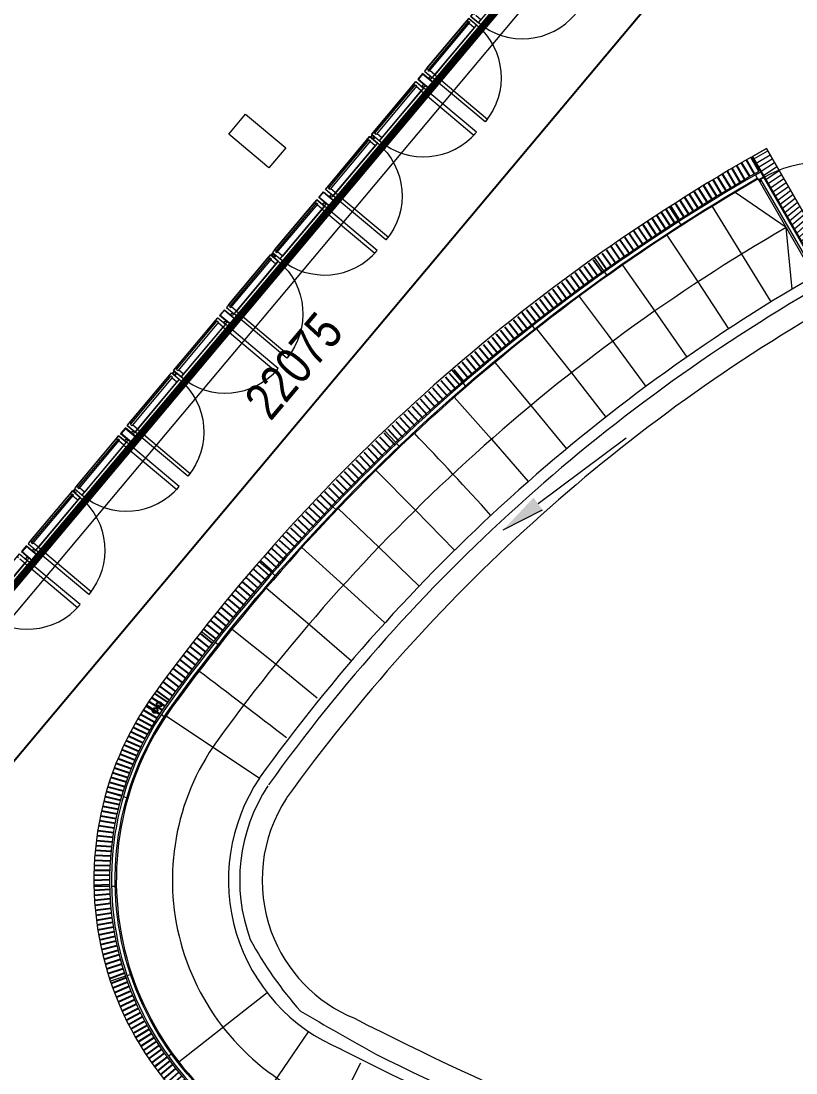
# Model space of a CAD drawing. Header units: millimetres. Extents: x 834140250 to 834644390, y 817877047 to 817987022.
# Drawn here: x 834378900 to 834389266, y 817889363 to 817903431 of the extents above; entities that cross this region are included whole.
import ezdxf

# ---------------------------------------------------------------- set-up
doc = ezdxf.new("R2010")
doc.units = ezdxf.units.MM
doc.header["$LTSCALE"] = 1000
doc.header["$MEASUREMENT"] = 0
doc.layers.get('Defpoints').update_dxf_attribs({"color": 150})
for name, color, linetype in [('3B52X-MAGP-P-L001_XB$0$VPA060_Hatch_Drainage', 8, 'Continuous'), ('3B52X-MAGP-P-L001_XB$0$VPA520_Drainage bldg', 8, 'Continuous'), ('MGD031_1', 7, 'Continuous'), ('VPA040_Text', 3, 'Continuous')]:
    doc.layers.add(name, color=color, linetype=linetype)
doc.layers.add('3B52X-MAGP-P-ST01$0$VPA280_Structure', color=2, linetype='Continuous', lineweight=5)
doc.layers.add('VPAX', color=7, linetype='Continuous', lineweight=13)
doc.styles.add('1_2.5mm', font='arial.ttf', dxfattribs={"width": 0.8, "height": 0.0025})
doc.styles.add('Style-Arial', font='arial.ttf', dxfattribs={"width": 0.8})
doc.dimstyles.get("Standard").update_dxf_attribs({"dimtxt": 0.18, "dimasz": 0.18, "dimexe": 0.18, "dimexo": 0.06249999999999999, "dimgap": 0.09, "dimtad": 0, "dimtih": 1, "dimtoh": 1, "dimdec": 4, "dimzin": 1, "dimdsep": 46, "dimtxsty": '1_2.5mm', "dimcen": 0, "dimadec": 0, "dimazin": 0, "dimtfac": 1, "dimtdec": 4, "dimtofl": 0, "dimtmove": 0, "dimatfit": 3, "dimfxl": 0, "dimtolj": 1, "dimtzin": 1, "dimarcsym": 0})

# ---------------------------------------------------------------- blocks, each defined once
blk = doc.blocks.new('_ArchTick')
at = {"color": 0, "linetype": 'ByBlock', "const_width": 0.15}
blk.add_lwpolyline([(-0.5, -0.5), (0.5, 0.5)], dxfattribs=at)
blk = doc.blocks.new('*D45')
at = {"layer": 'Defpoints', "color": 0}
for p in [(834389904.8741274, 817907057.9567685), (834390049.0090702, 817906937.013191), (834375715.3374664, 817890147.5258512)]:
    blk.add_point(p, dxfattribs=at)
at = {"layer": 'MGD031_1', "color": 0, "lineweight": -2}
for p, q in [((834375859.472576, 817890026.5821337), (834390049.0090702, 817906937.013191)), ((834390114.6172736, 817906881.9613717), (834390258.7522162, 817906761.017794)), ((834375925.0806125, 817889971.5304543), (834376069.2157221, 817889850.5867367))]:
    blk.add_line(p, q, dxfattribs=at)
at = {"layer": 'MGD031_1', "color": 0, "lineweight": -2, "xscale": 547.6004642393601, "yscale": 547.6004642393601, "zscale": 547.6004642393601}
for p, rotation in [((834390049.0090702, 817906937.013191), 49.99999993868348), ((834375859.472576, 817890026.5821337), 229.9999999386835)]:
    blk.add_blockref('_ArchTick', p, dxfattribs=dict(at, rotation=rotation))
at = {"layer": 'MGD031_1', "color": 0, "insert": (834382548.9368771, 817898821.8880547), "char_height": 500, "attachment_point": 5, "rotation": 49.999999938683494, "style": 'Style-Arial'}
blk.add_mtext('22075', dxfattribs=at)
blk = doc.blocks.new('*U153')
at = {"layer": '3B52X-MAGP-P-L001_XB$0$VPA520_Drainage bldg'}
blk.add_line((20.29518175125122, 105.6185036897659), (-20.29518222808838, -105.6185039281845), dxfattribs=at)
blk = doc.blocks.new('*U154')
at = {"layer": '3B52X-MAGP-P-L001_XB$0$VPA060_Hatch_Drainage', "color": 0, "linetype": 'ByBlock', "lineweight": -2}
for p, rotation in [((834251057.1370635, 817912720.1621286), 94.79999999999902), ((834251063.48685, 817912786.7521464), 95.999999999999), ((834251040.2613963, 817912587.4539894), 92.39999999999904), ((834251049.3941134, 817912653.719695), 93.59999999999899), ((834251017.8432918, 817912455.5689374), 89.99999999999908), ((834251029.7429178, 817912521.3940783), 91.19999999999904), ((834250989.922079, 817912324.7383438), 87.5999999999991), ((834251004.5677378, 817912390.0074401), 88.79999999999909), ((834250937.8317018, 817912130.9710357), 83.99999999999918), ((834250956.5467412, 817912195.1917299), 85.19999999999911), ((834250973.9127394, 817912259.7902776), 86.3999999999991), ((834250896.3879235, 817912003.7757072), 81.5999999999992), ((834250917.7758301, 817912067.1563644), 82.79999999999916), ((834250849.6541108, 817911878.427436), 79.1999999999992), ((834250873.6773632, 817911940.8568649), 80.39999999999917), ((834250769.8164266, 817911694.348319), 75.59999999999931), ((834250797.7122508, 817911755.1461254), 76.79999999999926), ((834250824.3287039, 817911816.5148038), 77.99999999999919), ((834250710.2361645, 817911574.5717324), 73.1999999999993), ((834250740.6534672, 817911634.1480528), 74.39999999999932), ((834250611.5943323, 817911399.8463306), 69.59999999999933), ((834250645.6924416, 817911457.3951726), 70.79999999999936), ((834250678.5778605, 817911515.64549), 71.99999999999935), ((834250539.8203945, 817911286.9537259), 67.19999999999935), ((834250576.2984893, 817911343.0242071), 68.3999999999993), ((834250423.4551549, 817911123.4963673), 63.59999999999938), ((834250463.3819631, 817911177.1657276), 64.79999999999936), ((834250502.1760485, 817911231.6594814), 65.99999999999937), ((834250297.055963, 817910967.6681883), 59.9999999999994), ((834250340.2739118, 817911018.7246194), 61.19999999999942), ((834250382.413137, 817911070.6749414), 62.39999999999937), ((834250161.1216587, 817910820.0841715), 56.39999999999944), ((834250207.4601866, 817910868.326177), 57.59999999999942), ((834250252.7782474, 817910917.5280432), 58.79999999999944), ((834250016.1887127, 817910681.3267637), 52.79999999999946), ((834250065.4649427, 817910726.5639544), 53.99999999999945), ((834250113.7829893, 817910772.8231872), 55.19999999999943), ((834249862.829109, 817910551.9435769), 49.19999999999945), ((834249914.8485702, 817910593.9974222), 50.39999999999942), ((834249965.9759135, 817910637.1314578), 51.59999999999943), ((834249646.292091, 817910394.8917474), 44.39999999999947), ((834249701.6480879, 817910432.4452275), 45.59999999999949), ((834249756.2054834, 817910471.1497601), 46.79999999999942), ((834249809.9403471, 817910510.9883682), 47.99999999999946), ((834249358.394582, 817910224.9485902), 38.39999999999958), ((834249417.3727405, 817910256.5100712), 39.59999999999954), ((834249475.6769903, 817910289.2997756), 40.79999999999955), ((834249533.2817572, 817910323.3033209), 41.9999999999995), ((834249590.1617739, 817910358.5057917), 43.19999999999951), ((834249054.3103087, 817910086.0298836), 32.39999999999958), ((834249116.2644517, 817910111.2535713), 33.59999999999955), ((834249177.6767621, 817910137.7691966), 34.79999999999959), ((834249238.5203024, 817910165.5651292), 35.99999999999957), ((834249298.7683847, 817910194.6291764), 37.19999999999955), ((834248607.7696271, 817909946.4951242), 23.99999999999965), ((834248672.7438995, 817909962.3977717), 25.19999999999968), ((834248737.3708819, 817909979.65765), 26.39999999999965), ((834248801.622227, 817909998.2671883), 27.59999999999967), ((834248865.4697518, 817910018.2182239), 28.79999999999961), ((834248928.8854511, 817910039.5020056), 29.99999999999961), ((834248991.8415082, 817910062.1091976), 31.19999999999959), ((834247345.7570804, 817909907.8721424), 1.199999999999959), ((834247411.8169916, 817909897.3536639), 2.399999999999955), ((834247478.0826972, 817909888.2209468), 3.599999999999902), ((834247544.5251307, 817909880.4779967), 4.799999999999903), ((834247611.1151485, 817909874.1282102), 5.999999999999843), ((834247677.823542, 817909869.1743724), 7.199999999999878), ((834247744.6210505, 817909865.6186563), 8.399999999999865), ((834247811.4783745, 817909863.4626213), 9.599999999999905), ((834247878.3661882, 817909862.7072135), 10.79999999999985), ((834247945.2551523, 817909863.352764), 11.99999999999986), ((834248012.1159272, 817909865.3989897), 13.19999999999983), ((834248078.9191855, 817909868.844993), 14.39999999999988), ((834248145.6356251, 817909873.6892625), 15.59999999999985), ((834248212.235982, 817909879.9296732), 16.79999999999985), ((834248278.691043, 817909887.5634879), 17.99999999999982), ((834248344.9716587, 817909896.5873582), 19.19999999999978), ((834248411.0487564, 817909906.9973259), 20.39999999999977), ((834248476.8933523, 817909918.7888249), 21.59999999999973), ((834248542.4765649, 817909931.9566829), 22.79999999999972)]:
    blk.add_blockref('*U153', p, dxfattribs=dict(at, rotation=rotation))
blk.add_blockref('*U153', (834247279.9319396, 817909919.7717685), dxfattribs=at)
blk = doc.blocks.new('*U157')
at = {"layer": '3B52X-MAGP-P-L001_XB$0$VPA520_Drainage bldg'}
blk.add_line((-89.34540474414825, 59.91562592983246), (89.34540402889252, -59.91562628746033), dxfattribs=at)
blk = doc.blocks.new('*U158')
at = {"layer": '3B52X-MAGP-P-L001_XB$0$VPA060_Hatch_Drainage', "color": 0, "linetype": 'ByBlock', "lineweight": -2}
for p, rotation in [((834241351.4293351, 817917450.5733842), 1.799999999998909), ((834241388.4618287, 817917504.077084), 0.8999999999996349), ((834241245.4371675, 817917286.6653131), 4.49999999999863), ((834241279.9081811, 817917341.8540864), 3.599999999998584), ((834241315.2418096, 817917396.494604), 2.699999999998734), ((834241179.1167912, 817917174.6975995), 6.299999999998831), ((834241211.8372742, 817917230.9419012), 5.399999999998726), ((834241086.3114412, 817917002.9787527), 8.999999999998357), ((834241116.346131, 817917060.701962), 8.09999999999884), ((834241147.283792, 817917117.9462856), 7.199999999998813), ((834241028.9803941, 817916886.1527616), 10.79999999999734), ((834241057.1871337, 817916944.7909002), 9.899999999997872), ((834240975.3472294, 817916767.5836052), 12.59999999999611), ((834241001.6981822, 817916827.0788046), 11.69999999999684), ((834240901.9457843, 817916586.717845), 15.29999999999482), ((834240925.4648767, 817916647.3882972), 14.39999999999533), ((834240949.9340374, 817916707.6818428), 13.4999999999956), ((834240857.7807816, 817916464.3061882), 17.09999999999487), ((834240879.3825637, 817916525.6854558), 16.19999999999487), ((834240817.4826148, 817916340.567678), 18.89999999999415), ((834240837.1457682, 817916402.5951868), 17.99999999999466), ((834240764.3716239, 817916152.7395171), 21.59999999999291), ((834240781.091053, 817916215.6244291), 20.69999999999342), ((834240798.7961727, 817916278.2389657), 19.79999999999392), ((834240733.9060944, 817916026.2206936), 23.39999999999215), ((834240748.6420107, 817916089.5997456), 22.49999999999265), ((834240707.4296501, 817915898.8073541), 25.19999999999091), ((834240720.1675109, 817915962.6179987), 24.29999999999167), ((834240684.9684199, 817915770.6252402), 26.9999999999891), ((834240695.6956546, 817915834.804504), 26.09999999998986), ((834240658.8525019, 817915577.1875134), 29.69999999998866), ((834240666.5445707, 817915641.8008521), 28.79999999998862), ((834240675.2505927, 817915706.2853979), 27.89999999998885), ((834240646.517565, 817915447.6382543), 31.49999999998765), ((834240652.1762842, 817915512.461324), 30.59999999998815), ((834240638.2579552, 817915317.7654703), 33.29999999998662), ((834240641.8777404, 817915382.7342983), 32.39999999998714), ((834240634.0818238, 817915187.69733), 35.09999999998588), ((834240635.6591026, 817915252.7478001), 34.1999999999864), ((834240633.526508, 817915122.6301101), 35.99999999998511), ((834240633.9932921, 817915057.5621951), 36.89999999998436), ((834240635.482061, 817914992.5096391), 37.79999999998387), ((834240637.9924474, 817914927.4884931), 38.69999999998309), ((834240641.523832, 817914862.5148), 39.59999999998233), ((834240646.0753431, 817914797.6045911), 40.49999999998182), ((834240651.6458582, 817914732.7738822), 41.39999999998103), ((834240658.2340024, 817914668.038669), 42.29999999998054), ((834240665.8381504, 817914603.4149241), 43.19999999998004), ((834240674.456426, 817914538.9185925), 44.09999999997954), ((834240684.0867027, 817914474.5655875), 44.99999999997929), ((834240694.7266045, 817914410.3717875), 45.89999999997879), ((834240706.373506, 817914346.3530313), 46.7999999999783), ((834240719.0245336, 817914282.5251144), 47.69999999997779), ((834240732.6765658, 817914218.9037856), 48.59999999997755), ((834240747.3262341, 817914155.5047423), 49.49999999997705), ((834240762.9699241, 817914092.3436275), 50.39999999997682), ((834240779.6037759, 817914029.436025), 51.29999999997631), ((834240797.2236851, 817913966.7974565), 52.19999999997579), ((834240815.8253046, 817913904.443377), 53.0999999999753), ((834240835.4040446, 817913842.3891716), 53.99999999997531), ((834240855.9550742, 817913780.6501511), 54.89999999997534), ((834240877.473323, 817913719.2415488), 55.7999999999751), ((834240899.9534814, 817913658.1785163), 56.69999999997513), ((834240923.390003, 817913597.4761199), 57.59999999997462), ((834240947.7771051, 817913537.149337), 58.49999999997439), ((834240973.1087705, 817913477.2130526), 59.39999999997443), ((834240999.378749, 817913417.6820549), 60.29999999997445), ((834241026.5805589, 817913358.5710322), 61.19999999997447), ((834241054.7074887, 817913299.8945693), 62.09999999997424), ((834241083.7525983, 817913241.6671438), 62.99999999997373), ((834241113.7087213, 817913183.9031224), 63.89999999997323), ((834241144.5684665, 817913126.6167576), 64.79999999997271), ((834241176.3242197, 817913069.822184), 65.69999999997222), ((834241208.9681457, 817913013.5334145), 66.5999999999717), ((834241242.4921901, 817912957.7643378), 67.49999999997148), ((834241276.8880813, 817912902.528714), 68.39999999997123), ((834241312.1473325, 817912847.8401716), 69.29999999997098), ((834241348.2612443, 817912793.7122042), 70.19999999997103), ((834241385.2209059, 817912740.1581672), 71.09999999997106), ((834241423.0171982, 817912687.1912742), 71.99999999997081), ((834241461.6407954, 817912634.8245939), 72.89999999997032), ((834241501.0821677, 817912583.071047), 73.79999999996981), ((834241541.3315837, 817912531.943403), 74.69999999996932), ((834241582.3791124, 817912481.4542768), 75.5999999999688), ((834241624.2146258, 817912431.616126), 76.4999999999683), ((834241666.8278017, 817912382.4412471), 77.39999999996832), ((834241710.2081261, 817912333.9417735), 78.29999999996835), ((834241754.3448952, 817912286.1296718), 79.19999999996838), ((834241799.2272192, 817912239.0167388), 80.0999999999684), ((834241844.844024, 817912192.6145988), 80.99999999996817), ((834241891.1840543, 817912146.934701), 81.89999999996766), ((834241938.2358763, 817912101.988316), 82.79999999996768), ((834241985.9878808, 817912057.7865341), 83.69999999996772), ((834242034.4282857, 817912014.340261), 84.59999999996721), ((834242083.545139, 817911971.6602167), 85.4999999999667), ((834242133.3263218, 817911929.7569315), 86.3999999999662), ((834242183.7595516, 817911888.6407448), 87.29999999996623), ((834242234.8323845, 817911848.3218013), 88.19999999996598), ((834242286.532219, 817911808.8100489), 89.09999999996602), ((834242338.8462992, 817911770.1152368), 89.99999999996604), ((834242391.7617171, 817911732.2469121), 90.89999999996553), ((834242445.2654169, 817911695.2144185), 91.79999999996502), ((834242499.344197, 817911659.026893), 92.69999999996479), ((834242553.9847146, 817911623.6932645), 93.59999999996481), ((834242609.1734879, 817911589.2222509), 94.49999999996484), ((834242664.8968998, 817911555.6223576), 95.39999999996486), ((834242721.1412015, 817911522.9018747), 96.29999999996461), ((834242777.8925154, 817911491.0688754), 97.1999999999644), ((834242835.136839, 817911460.1312144), 98.0999999999639), ((834242892.8600483, 817911430.0965246), 98.9999999999634), ((834242951.0479008, 817911400.9722171), 99.89999999996289), ((834243009.6860394, 817911372.7654775), 100.7999999999621), ((834243068.7599964, 817911345.4832656), 101.6999999999616)]:
    blk.add_blockref('*U157', p, dxfattribs=dict(at, rotation=rotation))
blk.add_blockref('*U157', (834241426.3301533, 817917556.9925019), dxfattribs=at)
blk = doc.blocks.new('*U159')
at = {"layer": '3B52X-MAGP-P-L001_XB$0$VPA520_Drainage bldg'}
blk.add_line((53.53853273391724, -93.2195018529892), (-53.53853332996368, 93.21950149536133), dxfattribs=at)
blk = doc.blocks.new('*U160')
at = {"layer": '3B52X-MAGP-P-L001_XB$0$VPA060_Hatch_Drainage', "color": 0, "linetype": 'ByBlock', "lineweight": -2}
for p, rotation in [((834249180.6750816, 817924582.9600924), 0.4799999999964213), ((834249244.215693, 817924620.6797655), 0.3199999999972718), ((834249307.8613896, 817924658.2218528), 0.1599999999971458), ((834248990.6887105, 817924468.7385073), 0.9599999999963682), ((834249053.9110961, 817924506.9891671), 0.799999999996699), ((834249117.2400512, 817924545.0631278), 0.639999999996696), ((834248738.874709, 817924313.9748634), 1.599999999995253), ((834248801.6658955, 817924352.929323), 1.439999999995542), ((834248864.5656184, 817924391.708285), 1.279999999995954), ((834248927.5733871, 817924430.3114467), 1.119999999995625), ((834248488.8051076, 817924156.4081434), 2.239999999995435), ((834248551.1572604, 817924196.0615426), 2.079999999995731), ((834248613.6199031, 817924235.5406673), 1.91999999999585), ((834248676.1925486, 817924274.8452097), 1.759999999995686), ((834248302.4164467, 817924036.4053982), 2.719999999994973), ((834248364.4342158, 817924076.57976), 2.559999999995043), ((834248426.5639309, 817924116.5807791), 2.39999999999555), ((834248055.4744899, 817923873.9808103), 3.359999999995041), ((834248117.0396475, 817923914.8453965), 3.199999999995189), ((834248178.7186801, 817923955.5379012), 3.039999999995478), ((834248240.5111072, 817923996.0580071), 2.879999999995097), ((834247871.4670653, 817923750.3577564), 3.839999999991787), ((834247932.6877201, 817923791.7366695), 3.679999999993095), ((834247994.0236877, 817923832.9444613), 3.519999999994476), ((834247688.501748, 817923625.1975217), 4.319999999991976), ((834247749.3736032, 817923667.0878577), 4.159999999992085), ((834247810.3622009, 817923708.8080444), 3.999999999991652), ((834247446.1912308, 817923455.9412365), 4.959999999990179), ((834247506.5913787, 817923498.5088903), 4.799999999990324), ((834247567.1101624, 817923540.9077092), 4.639999999990514), ((834247627.7471098, 817923583.1373628), 4.479999999990712), ((834247265.7073061, 817923327.2285925), 5.439999999988603), ((834247325.7487248, 817923370.3007537), 5.279999999989253), ((834247385.9101894, 817923413.2050799), 5.119999999990057), ((834247086.3080031, 817923197.0084643), 5.919999999984685), ((834247145.9864784, 817923240.58211), 5.759999999987124), ((834247205.7864016, 817923283.9889323), 5.59999999998846), ((834246908.0059122, 817923065.2899914), 6.399999999981914), ((834246967.317256, 817923109.3620633), 6.239999999983298), ((834247026.7514408, 817923153.2683351), 6.079999999983369), ((834246671.9981833, 817922887.3505951), 7.039999999979012), ((834246730.8135474, 817922932.082418), 6.879999999979159), ((834246789.7535968, 817922976.6498231), 6.719999999979266), ((834246848.8178719, 817923021.0524629), 6.559999999980636), ((834246496.3047847, 817922752.1721153), 7.519999999979167), ((834246554.7433447, 817922797.3950931), 7.359999999978137), ((834246613.3079631, 817922842.4547036), 7.199999999978308), ((834246321.7500067, 817922615.5265108), 7.999999999976944), ((834246379.8076613, 817922661.2374697), 7.839999999977685), ((834246437.9927386, 817922706.7861229), 7.679999999978407), ((834246148.3461002, 817922477.4233719), 8.479999999974796), ((834246206.0187749, 817922523.6191036), 8.319999999976089), ((834246263.8202273, 817922569.653603), 8.159999999976867), ((834245976.1052356, 817922337.872391), 8.959999999973785), ((834246033.3888824, 817922384.5496534), 8.799999999975107), ((834246090.8026532, 817922431.066768), 8.639999999974659), ((834245805.039501, 817922196.8833624), 9.439999999973951), ((834245861.9300996, 817922244.0388796), 9.279999999974043), ((834245918.9521594, 817922291.0353446), 9.119999999973652), ((834245635.1609024, 817922054.4661812), 9.919999999974618), ((834245691.6544602, 817922102.0966436), 9.759999999974228), ((834245748.2808069, 817922149.5691607), 9.599999999973814), ((834245466.4813627, 817921910.6308427), 10.39999999997423), ((834245522.5739146, 817921958.7329074), 10.23999999997436), ((834245578.8005741, 817922006.6781449), 10.07999999997454), ((834245299.0127202, 817921765.3874416), 10.87999999997031), ((834245354.7003295, 817921813.9577328), 10.7199999999722), ((834245410.5233555, 817921862.3723257), 10.55999999997412), ((834245132.7667285, 817921618.746172), 11.35999999996755), ((834245188.0454869, 817921667.7812806), 11.19999999996769), ((834245243.4609616, 817921716.6618309), 11.03999999996897), ((834245022.6210833, 817921520.21381), 11.67999999996725), ((834245077.6251173, 817921569.5568871), 11.51999999996742), ((834244967.7550553, 817921470.7173252), 11.83999999996707)]:
    blk.add_blockref('*U159', p, dxfattribs=dict(at, rotation=rotation))
blk.add_blockref('*U159', (834249371.6116753, 817924695.5860617), dxfattribs=at)
for p, xscale, yscale, zscale, rotation in [((834244858.4387285, 817921371.2656777), 0.9999999999989571, 0.9999999999989571, 0.9999999999989571, 12.15999999996509), ((834244913.0274615, 817921421.0678186), 0.9999999999989964, 0.9999999999989964, 0.9999999999989964, 11.99999999996639), ((834244695.5099454, 817921220.9473375), 0.9999999999989441, 0.9999999999989441, 0.9999999999989441, 12.63999999996464), ((834244749.6795462, 817921271.205047), 0.9999999999989484, 0.9999999999989484, 0.9999999999989484, 12.47999999996481), ((834244803.9892818, 817921321.3112906), 0.999999999998953, 0.999999999998953, 0.999999999998953, 12.3199999999649), ((834244533.846169, 817921069.2693392), 0.9999999999988617, 0.9999999999988617, 0.9999999999988617, 13.11999999996187), ((834244587.592836, 817921119.97909), 0.9999999999988659, 0.9999999999988659, 0.9999999999988659, 12.959999999962), ((834244641.4809015, 817921170.5385541), 0.9999999999989052, 0.9999999999989052, 0.9999999999989052, 12.7999999999633), ((834244373.4587455, 817920916.242328), 0.9999999999988658, 0.9999999999988658, 0.9999999999988658, 13.59999999996201), ((834244426.7787063, 817920967.4005611), 0.9999999999988529, 0.9999999999988529, 0.9999999999988529, 13.4399999999616), ((834244480.2413198, 817921018.4096974), 0.9999999999988576, 0.9999999999988576, 0.9999999999988576, 13.27999999996174), ((834244267.248444, 817920813.4801689), 0.9999999999988571, 0.9999999999988571, 0.9999999999988571, 13.91999999996172), ((834244320.2818532, 817920864.9353974), 0.9999999999988614, 0.9999999999988614, 0.9999999999988614, 13.75999999996187), ((834244109.0132451, 817920658.2287161), 0.9999999999988441, 0.9999999999988441, 0.9999999999988441, 14.39999999996126), ((834244161.613728, 817920710.1264254), 0.9999999999988483, 0.9999999999988483, 0.9999999999988483, 14.23999999996146), ((834244214.3589314, 817920761.8770442), 0.9999999999988529, 0.9999999999988529, 0.9999999999988529, 14.07999999996157), ((834243952.0842153, 817920501.6570989), 0.9999999999988308, 0.9999999999988308, 0.9999999999988308, 14.87999999996084), ((834244004.2480803, 817920553.9936465), 0.9999999999988352, 0.9999999999988352, 0.9999999999988352, 14.719999999961), ((834244056.5578928, 817920606.1843213), 0.9999999999988395, 0.9999999999988395, 0.9999999999988395, 14.55999999996114), ((834243848.1959543, 817920396.5480186), 0.9999999999987874, 0.9999999999987874, 0.9999999999987874, 15.1999999999594), ((834243900.0667048, 817920449.1750865), 0.9999999999988265, 0.9999999999988265, 0.9999999999988265, 15.03999999996071), ((834243693.4683025, 817920237.8005918), 0.9999999999987569, 0.9999999999987569, 0.9999999999987569, 15.67999999995836), ((834243744.8963504, 817920290.8603592), 0.9999999999987612, 0.9999999999987612, 0.9999999999987612, 15.51999999995853), ((834243796.4723684, 817920343.7763057), 0.9999999999987832, 0.9999999999987832, 0.9999999999987832, 15.35999999995925), ((834243540.0759841, 817920077.7625077), 0.999999999998761, 0.999999999998761, 0.999999999998761, 16.1599999999585), ((834243591.0577201, 817920131.2512506), 0.9999999999987481, 0.9999999999987481, 0.9999999999987481, 15.99999999995808), ((834243642.1886257, 817920184.5974174), 0.9999999999987524, 0.9999999999987524, 0.9999999999987524, 15.83999999995823), ((834243438.5616106, 817919970.3589625), 0.9999999999987349, 0.9999999999987349, 0.9999999999987349, 16.47999999995763), ((834243489.2438155, 817920024.1316055), 0.9999999999987567, 0.9999999999987567, 0.9999999999987567, 16.31999999995835), ((834243287.4187249, 817919808.1947869), 0.9999999999986352, 0.9999999999986352, 0.9999999999986352, 16.95999999995428), ((834243337.6486719, 817919862.3901323), 0.9999999999986742, 0.9999999999986742, 0.9999999999986742, 16.79999999995561), ((834243388.0297648, 817919916.444998), 0.9999999999987133, 0.9999999999987133, 0.9999999999987133, 16.63999999995691), ((834243137.6396706, 817919644.7701051), 0.9999999999985698, 0.9999999999985698, 0.9999999999985698, 17.43999999995214), ((834243187.4138343, 817919699.3843491), 0.9999999999985746, 0.9999999999985746, 0.9999999999985746, 17.27999999995227), ((834243237.3403156, 817919753.8593847), 0.9999999999986133, 0.9999999999986133, 0.9999999999986133, 17.11999999995357), ((834243038.5498469, 817919535.1256964), 0.9999999999985095, 0.9999999999985095, 0.9999999999985095, 17.75999999995008), ((834243088.0182124, 817919590.0170786), 0.9999999999985484, 0.9999999999985484, 0.9999999999985484, 17.59999999995138), ((834242891.0671573, 817919369.6257025), 0.9999999999984442, 0.9999999999984442, 0.9999999999984442, 18.2399999999479), ((834242940.0739353, 817919424.9295788), 0.9999999999984833, 0.9999999999984833, 0.9999999999984833, 18.07999999994921), ((834242989.2349596, 817919480.0963868), 0.9999999999984875, 0.9999999999984875, 0.9999999999984875, 17.91999999994935), ((834242793.5178674, 817919258.6084715), 0.9999999999983661, 0.9999999999983661, 0.9999999999983661, 18.55999999994527), ((834242842.2150077, 817919314.1851892), 0.999999999998405, 0.999999999998405, 0.999999999998405, 18.3999999999466), ((834242648.3602947, 817919091.0654298), 0.9999999999983357, 0.9999999999983357, 0.9999999999983357, 19.03999999994426), ((834242696.5901331, 817919147.0481567), 0.9999999999983401, 0.9999999999983401, 0.9999999999983401, 18.87999999994441), ((834242744.9761164, 817919202.8959825), 0.9999999999983444, 0.9999999999983444, 0.9999999999983444, 18.71999999994459), ((834242552.3705561, 817918978.6970196), 0.9999999999983271, 0.9999999999983271, 0.9999999999983271, 19.35999999994398), ((834242600.2869774, 817919034.9482383), 0.9999999999983313, 0.9999999999983313, 0.9999999999983313, 19.19999999994415), ((834242409.5663989, 817918809.1435932), 0.9999999999983139, 0.9999999999983139, 0.9999999999983139, 19.83999999994354), ((834242457.0098951, 817918865.7942568), 0.9999999999983182, 0.9999999999983182, 0.9999999999983182, 19.6799999999437), ((834242504.6114045, 817918922.3122126), 0.9999999999983227, 0.9999999999983227, 0.9999999999983227, 19.51999999994385), ((834242315.1549251, 817918695.4459101), 0.9999999999983052, 0.9999999999983052, 0.9999999999983052, 20.15999999994323), ((834242362.281286, 817918752.3606633), 0.9999999999983095, 0.9999999999983095, 0.9999999999983095, 19.99999999994338), ((834242174.7320234, 817918523.9151537), 0.9999999999983264, 0.9999999999983264, 0.9999999999983264, 20.63999999994401), ((834242221.3799281, 817918581.2227099), 0.999999999998331, 0.999999999998331, 0.999999999998331, 20.4799999999441), ((834242268.1876837, 817918638.3997774), 0.9999999999983181, 0.9999999999983181, 0.9999999999983181, 20.31999999994369), ((834242081.9172199, 817918408.9103634), 0.999999999998318, 0.999999999998318, 0.999999999998318, 20.95999999994367), ((834242128.244333, 817918466.4775555), 0.9999999999983222, 0.9999999999983222, 0.9999999999983222, 20.79999999994383), ((834241943.9029493, 817918235.4357172), 0.9999999999982354, 0.9999999999982354, 0.9999999999982354, 21.43999999994095), ((834241989.7461687, 817918293.3889939), 0.9999999999982745, 0.9999999999982745, 0.9999999999982745, 21.27999999994223), ((834242035.7510451, 817918351.2140262), 0.9999999999982961, 0.9999999999982961, 0.9999999999982961, 21.11999999994296), ((834241852.7029108, 817918119.1462401), 0.9999999999981921, 0.9999999999981921, 0.9999999999981921, 21.75999999993947), ((834241898.2217447, 817918177.3546484), 0.9999999999981964, 0.9999999999981964, 0.9999999999981964, 21.59999999993962), ((834241762.1537743, 817918002.3492223), 0.9999999999981833, 0.9999999999981833, 0.9999999999981833, 22.07999999993916), ((834241807.3468027, 817918060.8109465), 0.9999999999981878, 0.9999999999981878, 0.9999999999981878, 21.91999999993929), ((834241627.5566835, 817917826.2100303), 0.9999999999980663, 0.9999999999980663, 0.9999999999980663, 22.55999999993526), ((834241672.2583641, 817917885.0483068), 0.9999999999981053, 0.9999999999981053, 0.9999999999981053, 22.39999999993659), ((834241717.1241776, 817917943.7615234), 0.9999999999981445, 0.9999999999981445, 0.9999999999981445, 22.23999999993785), ((834241538.6471144, 817917708.160134), 0.9999999999980401, 0.9999999999980401, 0.9999999999980401, 22.87999999993438), ((834241583.0194845, 817917767.2471528), 0.9999999999980447, 0.9999999999980447, 0.9999999999980447, 22.71999999993453), ((834241450.3982434, 817917589.6155167), 0.9999999999979967, 0.9999999999979967, 0.9999999999979967, 23.19999999993295), ((834241494.4399191, 817917648.9494348), 0.9999999999980187, 0.9999999999980187, 0.9999999999980187, 23.03999999993368)]:
    blk.add_blockref('*U159', p, dxfattribs=dict(at, xscale=xscale, yscale=yscale, zscale=zscale, rotation=rotation))
blk = doc.blocks.new('GFA_1F')
at = {"layer": 'VPAX', "ltscale": 500}
h = blk.add_hatch(dxfattribs=at)
h.set_pattern_fill('ANSI31', color=253, scale=500, angle=115)
h.set_pattern_definition([(209.9999999935736, (-5310.485795497894, -6639.935289859772), (31.24999999392909, -54.12658774003246), [])])
h.paths.add_polyline_path([(15309.58971703053, -7722.823609113693), (15495.75443172455, -7615.270371079445), (17126.42880034447, -10437.81700086594), (16939.36954510212, -10543.8218716383)])
h = blk.add_hatch(color=253, dxfattribs=at)
h.dxf.hatch_style = 1
h.paths.add_polyline_path([(11976.9685857296, -12716.03760349751), (12381.42189228535, -12287.12008631229), (12503.6678674221, -12451.19693362713)])
h = blk.add_hatch(dxfattribs=at)
h.set_pattern_fill('ANSI31', color=253, scale=112.5, angle=145.2817630514551, style=0)
h.set_pattern_definition([(190.2817630514551, (863678636.690291, 147853480.8647578), (2.510002133089234, -13.83668296745602), [])])
edge = h.paths.add_edge_path()
edge.add_arc((7374.372630834579, -15050.87808525562), 30, 0, 360)
h = blk.add_hatch(dxfattribs=at)
h.set_pattern_fill('ANSI31', color=253, scale=112.5, angle=145.2817630514551, style=0)
h.set_pattern_definition([(190.2817630514551, (863678579.7361733, 147853398.6684778), (2.510002133089234, -13.83668296745602), [])])
edge = h.paths.add_edge_path()
edge.add_arc((7317.418513059616, -15133.07436537743), 30, 0, 360)
at = {"layer": '3B52X-MAGP-P-ST01$0$VPA280_Structure', "color": 253, "ltscale": 500}
blk.add_lwpolyline([(8304.92921102047, -7425.555589318275), (8529.904874324799, -7157.440034151077), (9066.135984778404, -7607.391360759735), (8841.160320878029, -7875.506916284561)], close=True, dxfattribs=at)
at = {"layer": 'VPAX', "color": 253, "ltscale": 500}
for p, q in [((10956.25057554245, -6544.985085129738), (11483.71658658981, -5916.359612226486)), ((11587.13258624077, -6003.135939359665), (11059.66657567024, -6631.761412620544)), ((10776.27004480362, -6759.477529168129), (10248.78831660748, -7388.089814066887)), ((10352.20431661606, -7474.866141676903), (10879.68604469299, -6846.253857016563)), ((10158.79805135727, -7495.336037158966), (9631.324181556702, -8123.95491707325)), ((9734.740181207657, -8210.731244206429), (10262.21405136585, -7582.11236512661)), ((8922.207961082458, -8969.046719789505), (9449.681831359863, -8340.427840471268)), ((9553.09783089161, -8427.204167604446), (9025.62396132946, -9055.823047161102)), ((14316.17573559284, -8577.766708254814), (14199.93850672245, -8396.896847128868)), ((14770.90531897545, -8392.031461715698), (15557.67774903774, -9669.142145037651)), ((8304.751683712006, -9704.91841518879), (8832.21769464016, -9076.29294192791)), ((13319.64696931839, -9252.02133345604), (13194.98616421223, -9076.850891590118)), ((8935.633694648743, -9163.069269418716), (8408.167684078217, -9791.694742441177)), ((12356.11979746819, -9972.649025678635), (12223.31437587738, -9803.569990992546)), ((8124.771152973175, -9919.41085922718), (7597.28942501545, -10548.02314424515)), ((7700.705424785614, -10634.79947149754), (8228.187152981758, -10006.18718707561)), ((7507.299159526825, -10655.26936733723), (6979.825289726257, -11283.88824689388)), ((11427.75035357475, -10738.03719973564), (11287.09750080109, -10575.42792880535)), ((7083.241289615631, -11370.66457426548), (7610.715159535408, -10742.04569494724)), ((10536.616096735, -11546.47310817242), (10388.4305588007, -11390.69748008251)), ((6272.370888948441, -12126.99957072735), (6799.844758868217, -11498.3806912899)), ((13618.4100779295, -11493.07641720772), (12442.54487967491, -12369.1585098505)), ((6903.260758638382, -11585.15701854229), (6375.786889076233, -12213.77589797974)), ((5654.914611577988, -12862.87126612663), (6182.380622625351, -12234.24579298496)), ((6285.796622276306, -12321.02212011814), (5758.330611824989, -12949.64759349823)), ((9684.711163282394, -12396.14767289162), (9529.324542403221, -12247.55427455902)), ((11976.96858584881, -12716.03760397434), (12503.6678674221, -12451.19693362713)), ((5050.868352770805, -13792.75232255459), (5578.35008084774, -13164.14003813267)), ((8883.858297586441, -13293.78250968456), (8711.701916694641, -13144.08088028431)), ((8111.518268704414, -14215.78031134605), (7937.392316699028, -14078.27109515667)), ((7384.160356044769, -15177.1711165905), (7204.782828569412, -15058.65526473522)), ((7468.124068975449, -15204.4377117157), (8714.686568975449, -16038.7502117157)), ((6874.218490600586, -16281.6656922102), (6667.667411327362, -16221.99886655807)), ((6716.646387577057, -17487.94848811626), (6501.697063207626, -17492.55589020252)), ((6925.766529679298, -18686.37017214298), (6721.958305239677, -18754.83410549164)), ((8820.397540807724, -18910.14036417007), (7638.522002696991, -19833.82340216637)), ((8528.724630236626, -20667.19529414177), (9371.21781873703, -19428.87521147728)), ((7482.569845557213, -19767.99626743793), (7308.42963373661, -19894.09381580353)), ((9418.677493095398, -21120.07112324238), (10072.50151717663, -19846.90277647972))]:
    blk.add_line(p, q, dxfattribs=at)
for points in [[(1564.192783951759, -18111.3620634079), (15335.91751992702, -1698.859773397446)], [(1728.407201170921, -18265.69561243057), (15504.20451593399, -1848.340036392212)], [(12131.65825200081, -5144.172740459442), (11539.90561842918, -5849.396081924438), (11643.31376314163, -5936.165816187859), (12235.06638419628, -5230.942484021187), (12131.65825200081, -5144.172740459442)], [(11514.1941242218, -5880.037848353386), (10922.44149017334, -6585.261189699173), (11025.84963512421, -6672.030923962593), (11617.60225617886, -5966.80759203434), (11514.1941242218, -5880.037848353386)], [(11501.56857979298, -5931.339212298393), (11483.71658754349, -5916.359612107277), (11515.8559678793, -5878.057389616966), (11619.27196788788, -5964.833717226982), (11587.13258707523, -6003.135939478874), (11519.95364665985, -5946.766115188599)], [(11591.5588452816, -5824.092990159988), (11573.70685279369, -5809.113389849663), (11541.56747233868, -5847.415612220764), (11644.98347222805, -5934.191939473152), (11677.12285268307, -5895.889716982841), (11609.94391226768, -5839.519892811775)], [(10974.10256838799, -6559.964685440063), (10956.25057590008, -6544.985085129738), (10924.11119544506, -6583.287307620049), (11027.52719545364, -6670.063634753227), (11059.66657590866, -6631.761412501335), (10992.48763537407, -6575.391588330269)], [(10214.9871070385, -7428.372508525848), (10806.73974132538, -6723.149167656898), (10910.14788603783, -6809.918902039528), (10318.39525854588, -7515.142228722572), (10214.9871070385, -7428.372508525848)], [(10794.12203717232, -6774.457129955292), (10776.27004492283, -6759.477529644966), (10808.40942549706, -6721.175307512283), (10911.82542514801, -6807.95163500309), (10879.68604457378, -6846.253857254982), (10812.50710391998, -6789.884032964706)], [(11059.66657328606, -6631.761415839195), (11764.8977560997, -7223.520641207695), (11732.74266111851, -7261.809671521187), (11027.51147818565, -6670.050446391106), (11059.66657316685, -6631.761415719986)], [(10879.68604755402, -6846.253853917122), (11584.91723012924, -7438.013079285622), (11617.04089045525, -7399.697672247887), (10911.80970811844, -6807.938446640968), (10879.68604755402, -6846.253853797913)], [(10224.25179934502, -7432.771597146988), (10204.97128033638, -7455.749202489853), (10212.24975752831, -7461.856575727463), (10223.49855589867, -7448.450792908669), (10227.3658823967, -7451.695958733559), (10233.47251713276, -7444.418565154076), (10248.05466032028, -7456.654447793961), (10239.21631217003, -7467.187570571899), (10240.74840044975, -7468.473146557808), (10251.51198971272, -7455.645612716675)], [(10266.6403093338, -7403.069415330887), (10248.78831672668, -7388.089815020561), (10216.64893615246, -7426.392037391663), (10320.06493639946, -7513.168364644051), (10352.20431685448, -7474.866142392159), (10285.02537631989, -7418.496318101883)], [(9597.522977948189, -8164.237615704536), (10189.2756125927, -7459.014274716377), (10292.68375706673, -7545.784009337425), (9700.931129574776, -8251.00733590126), (9597.522977948189, -8164.237615704536)], [(10176.65004372597, -7510.315637469292), (10158.79805135727, -7495.336037158966), (10190.9374319315, -7457.033815026283), (10294.35343158245, -7543.810142397881), (10262.21405100822, -7582.112364649773), (10195.03511059284, -7525.742540359497)], [(10237.51657223701, -7496.118354201317), (10256.845028162, -7473.08362019062), (10249.56655108929, -7466.976246833801), (10238.31775283813, -7480.382029533386), (10234.45042622089, -7477.136863827705), (10228.34379148483, -7484.414257407188), (10213.76164841652, -7472.178374767303), (10222.59999668598, -7461.645252108574), (10221.06790852547, -7460.359676003456), (10210.25638198853, -7473.24433863163)], [(15309.58971703053, -7722.823609113693), (15495.75443172455, -7615.270371079445), (17126.42880034447, -10437.81700086594), (16939.36954510212, -10543.8218716383), (15309.5897166729, -7722.823609232903)], [(15464.16428399086, -8011.017358899117), (15468.49375915527, -8008.51623404026), (15473.49601101875, -8017.175187706947), (15475.9971370697, -8021.504664540291), (15471.66766166687, -8024.005789399147)], [(9649.1761739254, -8138.934517145157), (9631.324181556702, -8123.954916834831), (9599.184800863266, -8162.257139086723), (9702.60080075264, -8249.033466339111), (9734.740181446075, -8210.73124396801), (9667.561240673065, -8154.361419677734)], [(15420.86951541901, -8036.028617858887), (15416.54004025459, -8038.52974319458), (15421.54229199886, -8047.188696861267), (15424.04341781139, -8051.518173694611), (15428.37289297581, -8049.017048358917)], [(9734.748037099838, -8210.73784148693), (10439.97922003269, -8802.497066617012), (10407.8241250515, -8840.786096930504), (9702.592941999435, -8249.026872038841), (9734.748037099838, -8210.73784148693)], [(15841.49987673759, -9498.149449706078), (15761.18319058418, -8674.408454298973), (15078.25856900215, -8206.846733212471)], [(9481.821209788322, -8302.125615000725), (8890.068569540977, -9007.348950982094), (8993.47671353817, -9094.118686199188), (9585.229340910912, -8388.895359635353), (9481.821209788322, -8302.125615000725)], [(9467.533823490143, -8355.407440662384), (9449.681831121445, -8340.427840471268), (9481.821211695671, -8302.125617980957), (9585.237211585045, -8388.901945471764), (9553.0978307724, -8427.204167723656), (9485.918890237808, -8370.83434343338)], [(9553.105692148209, -8427.210758566856), (10258.33687472343, -9018.969983935356), (10290.46053516865, -8980.654576897621), (9585.229352593422, -8388.895351171494), (9553.105692148209, -8427.210758447647)], [(14354.02041471004, -8636.654569983482), (14326.98850107193, -8594.591811656952)], [(14166.43656897545, -8776.312711715698), (14579.34281897545, -9402.437711715698), (14988.96781897545, -10030.6877117157)], [(8940.059953451157, -8984.02632009983), (8922.20796096325, -8969.046719789505), (8890.068580389023, -9007.348942160606), (8993.484580516815, -9094.125269293785), (9025.623960971832, -9055.823047041893), (8958.445020318031, -8999.453222870827)], [(8864.357074975967, -9037.990717291832), (8272.604434609413, -9743.214053273201), (8376.012578725815, -9829.983788371086), (8967.765205979347, -9124.760461807251), (8864.357074975967, -9037.990717291832)], [(8850.069688081741, -9091.272542238235), (8832.217695593834, -9076.2929418087), (8864.35707628727, -9037.990719676018), (8967.773076176643, -9124.767047286034), (8935.633695363998, -9163.069269537926), (8868.454754948616, -9106.69944512844)], [(8871.959939479828, -9044.370279312134), (8891.240436434746, -9021.392655491829), (8898.518919229507, -9027.5000218153), (8887.27013373375, -9040.90581548214), (8891.137552261353, -9044.150871396065), (8885.031124830246, -9051.428438901901), (8899.613279342651, -9063.664307951927), (8908.451617121696, -9053.13117659092), (8909.983706593513, -9054.416751027107), (8899.220129728317, -9067.24429500103)], [(8936.647720694542, -9046.433481574059), (8917.319287061691, -9069.468234419823), (8910.04080414772, -9063.360868096352), (8921.289589643478, -9049.955074548721), (8917.422171115875, -9046.710018515587), (8923.528598546982, -9039.432450890541), (8908.946443915367, -9027.196582198143), (8900.108106136322, -9037.72971355915), (8898.576016664505, -9036.444139242172), (8909.387530326843, -9023.559465885162)], [(13360.23420810699, -9309.053570270538), (13331.2433232069, -9268.316258311272)], [(13573.06156897545, -9177.531461715698), (14004.12406897545, -9791.250211715698), (14430.71781897545, -10408.1564617157)], [(8322.60367667675, -9719.898015618324), (8304.751684188843, -9704.91841518879), (8272.612303614616, -9743.220637440681), (8376.0283036232, -9829.996964812279), (8408.167684078217, -9791.694742321968), (8340.988743543625, -9735.324918150902)], [(12991.24906897545, -9595.343961715698), (13366.59281897545, -10097.1564617157), (13884.34047949314, -10800.47972631454)], [(8408.167681574821, -9791.694745898247), (9113.398864269257, -10383.45397102833), (9081.243769407272, -10421.74300134182), (8376.01258635521, -9829.983776450157), (8408.167681455612, -9791.694745898247)], [(7565.15004336834, -10586.32536542416), (8156.902684211731, -9881.102029800415), (8260.310828089714, -9967.871765255928), (7668.558194160461, -10673.09508645535), (7565.15004336834, -10586.32536542416)], [(8142.623145580292, -9934.390460014343), (8124.771153092384, -9919.410859704018), (8156.91053378582, -9881.108637452126), (8260.326533555984, -9967.884964942932), (8228.187152862549, -10006.18718719482), (8161.008212447166, -9949.817362904549)], [(8228.18715596199, -10006.18718397617), (8933.418338537216, -10597.94640922546), (8965.541998744011, -10559.63100230694), (8260.310816287994, -9967.87177658081), (8228.187155723572, -10006.18718385696)], [(12399.3587719202, -10027.69801366329), (12368.47379016876, -9988.377308011055)], [(12421.46781897545, -10029.4064617157), (12887.37406897545, -10617.1252117157), (13347.28031897545, -11209.6252117157)], [(7615.141417503357, -10563.00274527073), (7597.28942501545, -10548.02314507961), (7565.150044441223, -10586.3253673315), (7668.566044569016, -10673.1016947031), (7700.705425024033, -10634.79947221279), (7633.526484370232, -10578.42964816093)], [(11864.21781897545, -10479.4064617157), (12346.81156897545, -11053.5627117157), (12822.96781897545, -11633.0002117157)], [(6947.68590760231, -11322.19046676159), (7539.43854868412, -10616.96713125706), (7642.846692323685, -10703.73686683178), (7051.094058513641, -11408.9601880312), (6947.68590760231, -11322.19046676159)], [(7525.151152133942, -10670.24896752834), (7507.299159526825, -10655.26936709881), (7539.438540220261, -10616.96714496613), (7642.854540109634, -10703.74347245693), (7610.715159296989, -10742.04569447041), (7543.536218881607, -10685.67587029934)], [(7572.752907752991, -10592.70492720604), (7553.472388625145, -10615.6825324297), (7560.75086581707, -10621.7899056673), (7571.999664068222, -10608.38412308693), (7575.866990447044, -10611.62928879261), (7581.973625540733, -10604.35189521313), (7596.555768728256, -10616.58777761459), (7587.717420578003, -10627.12090039253), (7589.249508619308, -10628.40647637844), (7600.013098120689, -10615.57894277573)], [(7586.01768040657, -10656.05168437958), (7605.346136569977, -10633.01695024967), (7598.067659497261, -10626.90957689285), (7586.81886100769, -10640.31535947323), (7582.951534748077, -10637.07019388676), (7576.844899654388, -10644.34758734703), (7562.262756705284, -10632.11170470715), (7571.101104736328, -10621.57858204842), (7569.569016695023, -10620.29300606251), (7558.757490158081, -10633.17766869068)], [(11473.54430568218, -10790.97975325584), (11440.8343398571, -10753.16364371777)], [(11319.87406897545, -10944.9689617157), (11818.59281897545, -11505.1252117157), (12310.84281897545, -12071.0314617157)], [(6997.677282333374, -11298.867847085), (6979.825289726257, -11283.88824677467), (6947.68590927124, -11322.19046926498), (7051.101909160614, -11408.96679639816), (7083.24128973484, -11370.66457414627), (7016.062349081039, -11314.294749856)], [(7083.249145507812, -11370.67117154598), (7788.480328321457, -11962.43039655685), (7756.325233459473, -12000.71942698956), (7051.0940502882, -11408.96020209789), (7083.249145388603, -11370.67117142677)], [(6831.984137535095, -11460.07846724987), (6240.231497645378, -12165.30180358887), (6343.63964164257, -12252.07153856754), (6935.392268657684, -11546.84821164608), (6831.984137535095, -11460.07846724987)], [(6817.696751236916, -11513.36029160023), (6799.844758749008, -11498.38069140911), (6831.984139323235, -11460.07846903801), (6935.400139212608, -11546.85479652882), (6903.260758638382, -11585.15701854229), (6836.08181810379, -11528.78719425201)], [(6903.268620014191, -11585.1636095047), (7608.499802470207, -12176.92283499241), (7640.623462677002, -12138.60742795467), (6935.392280340195, -11546.84820210934), (6903.268619894981, -11585.16360938549)], [(10584.86255097389, -11597.19075465202), (10550.40079796314, -11560.96386444569)], [(10271.71781897545, -11921.3127117157), (10801.43656897545, -12452.5002117157), (11324.71781897545, -12989.5939617157)], [(6214.520003080368, -12195.9435697794), (5622.767363071442, -12901.16690599918), (5726.175507187843, -12987.93664121628), (6317.928134202957, -12282.71331417561), (6214.520003080368, -12195.9435697794)], [(6200.232615709305, -12249.22539329529), (6182.380623340607, -12234.24579298496), (6214.520004034042, -12195.94357073307), (6317.936003804207, -12282.71989834309), (6285.796623110771, -12321.02212035656), (6218.61768257618, -12264.65229606628)], [(6222.122867226601, -12202.3231304884), (6241.403364062309, -12179.34550642967), (6248.68184697628, -12185.45287299156), (6237.433061599731, -12198.85866653919), (6241.300480008125, -12202.10372233391), (6235.194052457809, -12209.38128983974), (6249.776206970215, -12221.61715900898), (6258.614544987679, -12211.08402764797), (6260.146634459496, -12212.36960184574), (6249.38305747509, -12225.19714617729)], [(6290.222881317139, -12141.97917115688), (6272.370888710022, -12126.99957072735), (6240.231508016586, -12165.30179309845), (6343.647508144379, -12252.07812035084), (6375.786888599396, -12213.77589797974), (6308.607948064804, -12157.40607380867)], [(9735.302156090736, -12444.52691888809), (9699.165732622147, -12409.97031462193)], [(9768.749068975449, -12431.2814617157), (10313.03031897545, -12947.3127117157), (10851.49906897545, -13469.4064617157)], [(5672.766604423523, -12877.85086655617), (5654.914612054825, -12862.87126624584), (5622.775231361389, -12901.17348849773), (5726.191231489182, -12987.94981563091), (5758.330611944199, -12949.64759337902), (5691.151671290398, -12893.27776920795)], [(4915.312972187996, -13744.27821838856), (5507.065613031387, -13039.05488264561), (5610.473756670952, -13125.82461822033), (5018.721123099327, -13831.04793953896), (4915.312972187996, -13744.27821838856)], [(5492.786073446274, -13092.34331095219), (5474.934080958366, -13077.36371064186), (5507.073461532593, -13039.06148850918), (5610.489461302757, -13125.83781588078), (5578.350080609322, -13164.14003813267), (5511.17114007473, -13107.7702139616)], [(5758.330609321594, -12949.6475969553), (6463.561792135239, -13541.40682208538), (6431.406697273254, -13579.69585239887), (5726.175514221191, -12987.936627388), (5758.330609202385, -12949.64759683609)], [(9280.374068975449, -12955.2814617157), (9838.842818975449, -13455.9064617157), (10392.03031897545, -13962.3752117157)], [(5578.350083708763, -13164.14003503323), (6283.581266283989, -13755.89926028252), (6315.704926609993, -13717.58385324478), (5610.473744153976, -13125.82462763786), (5578.350083589554, -13164.14003491402)], [(8926.764225244522, -13331.09211909771), (8889.033995628357, -13298.2831299305)], [(8807.030318975449, -13492.8752117157), (9391.311568975449, -13988.3127117157), (9946.686568975449, -14468.1564617157)], [(8349.030318975449, -14043.5939617157), (8920.436568975449, -14501.8127117157), (9488.592818975449, -14963.9689617157)], [(8161.058064579964, -14254.90244352818), (8121.818459630013, -14223.91448760033)], [(7442.569274663925, -15215.76225399971), (7400.852354168892, -15188.1996243)], [(6941.472185492516, -16301.09340238571), (6893.436260104179, -16287.21716809273)], [(6786.631613492966, -17486.44836688042), (6736.643095850945, -17487.5198622942)], [(6992.12239575386, -18664.07968986034), (6944.725186944008, -18680.00151717663)], [(7539.265647053719, -19726.94198429585), (7498.768100857735, -19756.26686704159)]]:
    blk.add_lwpolyline(points, dxfattribs=at)
for points in [[(11644.98347234726, -5934.191939234734, 0.4142135622522057), (12941.95942699909, -5820.72124683857, 0.3986640772868351)], [(11619.27196776867, -5964.833717226982, -0.4142135622522057), (11732.7426609993, -7261.809671640396, -0.3986640772868351)], [(10320.06493616104, -7513.168364644051, 0.4142135622522057), (11617.04089057446, -7399.697672009468, 0.3986640772868351)], [(10294.35343146324, -7543.81014251709, -0.4142135622522057), (10407.8241250515, -8840.786097168922, -0.3986640772868351)], [(13117.97627615929, -22373.96106684208, 0.4891492366358117), (16857.05189692974, -19466.4247853756), (16857.05189716816, -10571.25348246098), (15385.99728155136, -8024.993897557259, 0.1051043985721122), (7554.434866428375, -15080.64820945263, 0.4792719776667974), (9172.17893755436, -21022.34949946404, 0.04057048547216079), (13117.97625148296, -22373.96116411686)], [(8993.484580516815, -9094.125269174576, 0.4142135622522057), (10290.46053528786, -8980.654576897621, 0.3986640772868351)], [(8967.773076057434, -9124.767047047615, -0.4142135622522057), (9081.243769288063, -10421.74300158024, -0.3986640772868351)], [(16213.05039608479, -9456.437202215195, 0.1064156891680572), (8835.815414905548, -16127.35379517078, 0.1062681382701197)], [(7668.566044330597, -10673.1016947031, 0.4142135622522057), (8965.54199886322, -10559.63100206852, 0.3986640772868351)], [(7642.854539871216, -10703.74347257614, -0.4142135622522057), (7756.325233340263, -12000.71942710876, -0.3986640772868351)], [(6343.647508382797, -12252.07812023163, 0.4142135622522057), (7640.623462915421, -12138.60742783546, 0.3986640772868351)], [(6317.936003804207, -12282.71989810467, -0.4142135622522057), (6431.406697154045, -13579.69585239887, -0.3986640772868351)], [(5018.728972196579, -13831.05454564095, 0.4142135622522057), (6315.704926729202, -13717.58385312557, 0.3986640772868351)], [(8826.834822535515, -16141.35665309429, 0.2373482762888915), (8592.09918320179, -18195.10960412025, -0.1779794571242163)], [(9077.794255971909, -16305.73232877254, 0.2373482762764353), (8873.676733016968, -18091.6007475853, 0.2373482762764353)], [(8592.09918320179, -18195.10960412025, 0.05534442212519593), (9262.501262426376, -19155.04335272312, 0.0006353654475550399), (10272.60620510578, -19728.74795007706, 0.03117000944532089), (15540.15831887722, -21949.8000638485, 0.03117000944532089)]]:
    blk.add_lwpolyline(points, format="xyb", dxfattribs=at)
for points in [[(10984.90570569038, -6583.93033516407), (11530.61490154266, -5934.061389803886), (11512.22922027111, -5918.635219693184), (10966.52125394344, -6568.502700448036)], [(10985.66012525558, -6821.064921855927), (11049.93888604641, -6744.460476636887), (10896.72999632359, -6615.90295612812), (10832.4512360096, -6692.507401108742)], [(10987.3219602108, -6819.08445751667), (11051.60072112083, -6742.480013012886), (10898.39183270931, -6613.922491192818), (10834.11307168007, -6690.526935458183)], [(10985.04384160042, -6814.020761370659), (11042.89472568035, -6745.0767608881), (10897.3462805748, -6622.94711625576), (10839.49539613724, -6691.891117215157)], [(10986.7056760788, -6812.040297269821), (11044.55656099319, -6743.09629714489), (10899.00811684132, -6620.966651320457), (10841.15723192692, -6689.910651564598)], [(10819.59953987598, -6780.93455183506), (10274.36497163773, -7431.201757311821), (10255.98051977158, -7415.774121880531), (10801.21385884285, -6765.508381962776)], [(10202.13540554047, -7516.799654126167), (9656.900837182999, -8167.066859602928), (9638.516385316849, -8151.639224171638), (10183.74972462654, -7501.373484253883)], [(15418.14356541634, -7931.354978561401), (15458.16157913208, -8000.62660753727), (15388.889950037, -8040.644621491432), (15348.87193632126, -7971.372992515564)], [(15458.16157913208, -8000.62660753727), (15460.66270506382, -8004.956084370613), (15413.03846013546, -8032.468469262123), (15428.04521536827, -8058.445330142975), (15423.71573865414, -8060.946456074715), (15406.20785748959, -8030.640118360519)], [(16146.69624102116, -9292.442786812782), (16189.99100530148, -9267.431521773338), (15461.66315412521, -8006.687875628471), (15418.36838960648, -8031.699141025543)], [(9725.020365715027, -8323.43691790104), (9660.741604566574, -8400.041362285614), (9507.532715916634, -8271.483840346336), (9571.811477065086, -8194.879395961761)], [(9725.020363807678, -8323.436914801598), (9660.741602897644, -8400.041359186172), (9507.532714128494, -8271.483837246895), (9571.811475157738, -8194.879393100739)], [(9717.976205348969, -8324.053202033043), (9660.12532043457, -8392.997202038765), (9514.576876163483, -8270.867556095123), (9572.427761435509, -8201.92355620861)], [(9717.97620344162, -8324.053198933601), (9660.12531876564, -8392.997199058533), (9514.576874375343, -8270.867553114891), (9572.427759289742, -8201.923553228378)], [(8949.209131479263, -9009.979045391083), (9494.918326616287, -8360.110099077225), (9476.532645225525, -8344.68392920494), (8930.824679851532, -8994.55141043663)], [(8331.744996666908, -9745.844147205353), (8877.454191565514, -9095.975201010704), (8859.068509936333, -9080.54903101921), (8313.360544681549, -9730.41651237011)], [(8400.10182929039, -9902.413343191147), (8335.823068141937, -9979.017787694931), (8182.614179611206, -9850.460265755653), (8246.89294064045, -9773.855821371078)], [(8400.101828813553, -9902.41334092617), (8335.82306754589, -9979.017785668373), (8182.61417889595, -9850.460263967514), (8246.892939925194, -9773.85581958294)], [(8393.057669043541, -9903.02962756157), (8335.206784009933, -9971.973627448082), (8189.658339738846, -9849.84398162365), (8247.509225010872, -9780.899981737137)], [(8393.057668447495, -9903.02962577343), (8335.206783413887, -9971.973625421524), (8189.658339262009, -9849.84397983551), (8247.509224295616, -9780.899979710579)], [(8169.76247048378, -9938.88740491867), (7624.527901768684, -10589.15460979939), (7606.143450021744, -10573.7269744873), (8151.376789450645, -9923.461234807968)], [(7552.298335671425, -10674.75250661373), (7007.06376683712, -11325.01971173286), (6988.679315090179, -11309.59207642078), (7533.91265463829, -10659.32633686066)], [(7010.904532313347, -11557.99421322346), (7075.1832934618, -11481.38976871967), (6921.974404811859, -11352.83224666119), (6857.695643782616, -11429.43669128418)], [(7075.18329167366, -11481.38976669312), (7010.904530525208, -11557.99421131611), (6857.695641875267, -11429.43668949604), (6921.974402666092, -11352.83224511147)], [(7010.288248300552, -11550.9500528574), (7068.139133214951, -11482.00605273247), (6922.590688824654, -11359.87640702724), (6864.739804029465, -11428.82040715218)], [(7068.139131188393, -11482.00605094433), (7010.288246512413, -11550.95005095005), (6864.739802122116, -11428.82040524483), (6922.590687036514, -11359.87640535831)], [(6299.372060418129, -12167.93189704418), (6845.081255912781, -11518.06295096874), (6826.695574402809, -11502.63678121567), (6280.987608671188, -12152.50426208973)], [(5681.907925128937, -12903.79699838161), (6227.617120504379, -12253.92805242538), (6209.231439113617, -12238.50188267231), (5663.523473262787, -12888.36936354637)], [(5685.985996007919, -13136.97063851357), (5750.264757156372, -13060.36619400978), (5597.05586874485, -12931.8086720705), (5532.777107834816, -13008.41311645508)], [(5685.985996007919, -13136.97063851357), (5750.264757156372, -13060.36619400978), (5597.05586874485, -12931.8086720705), (5532.777107834816, -13008.41311645508)], [(5685.369712352753, -13129.92647814751), (5743.220597028732, -13060.98247814178), (5597.672152876854, -12938.85283243656), (5539.821267962456, -13007.79683244228)], [(5685.369712352753, -13129.92647814751), (5743.220597028732, -13060.98247814178), (5597.672152876854, -12938.85283243656), (5539.821267962456, -13007.79683244228)]]:
    blk.add_lwpolyline(points, close=True, dxfattribs=at)
for points in [[(15292.76734626293, -7732.485160946846, 0.1057508932513776), (7311.678952813148, -14904.38259637356, 0.4792719776793941), (9052.289662122726, -21297.35233879089, 0.04057048547344649), (13044.06871414185, -22664.71469497681, 0.4891492366213346), (17157.05189657211, -19466.4247853756), (17157.05189716816, -10490.82275116444), (15495.75443172455, -7615.270371198654), (15309.58971703053, -7722.823609113693), (16939.36954510212, -10543.8218716383), (16942.05189681053, -19466.4247853756, -0.488795922140196), (13097.03580021858, -22456.34126150608, -0.04057026688731129), (9138.210309386253, -21100.26697087288, -0.4798824279725447), (7490.369761705399, -15024.21384859085, -0.1056711409387825), (15399.84441244602, -7918.924164295197)], [(15348.87165558338, -7971.37250649929, 0.1051561957352434), (7501.837751746178, -15042.45732665062, 0.4792719777032884), (9146.202927827835, -21081.93344819546, 0.04057048547393158), (13101.96297109127, -22436.95768630505, 0.4891492366246736), (16922.05189692974, -19466.4247853756), (16922.05189299583, -10571.25348222256), (16872.05189299583, -10571.25348222256), (16872.05189681053, -19466.4247853756, -0.4891492366063562), (13114.28089809418, -22388.49874830246, -0.04057048547277459), (9166.184473752975, -21036.09964156151, -0.4792719776902147), (7542.297070741653, -15071.8349288702, -0.1051562830957153), (15373.88291418552, -8014.667274594307)], [(13117.9762762785, -22373.96106684208, 0.4891492366358117), (16857.05189704895, -19466.4247853756), (16857.05189728737, -10571.25348246098), (15385.99728167057, -8024.993897557259, 0.1051043985721122), (7554.434866547585, -15080.64820945263, 0.4792719776667974), (9172.178937673569, -21022.34949946404, 0.04057048547216079), (13117.97625160217, -22373.96116411686, 1.000485438564128)]]:
    blk.add_lwpolyline(points, format="xyb", close=True, dxfattribs=at)
for centre, radius in [((11000.73298501968, -6673.688748598099), 16.49999982309191), ((10910.74269974232, -6780.934994339943), 16.49999982309191), ((9675.806590676308, -8252.658580422401), 16.49999982309191), ((9584.154486179352, -8361.885305047035), 16.49999982309191), ((8349.23409318924, -9833.622078537941), 16.49999982309191), ((8259.243807911873, -9940.868324398994), 16.49999982309191), ((6934.317413568497, -11519.83815586567), 16.49999982309191), ((7024.307698845863, -11412.59191024303), 16.49999982309191), ((5609.406735658646, -13098.82117533684), 16.49999982309191), ((5699.397021055222, -12991.57492959499), 16.49999982309191), ((7374.372630834579, -15050.87808525562), 37.5), ((7374.372630834579, -15050.87808525562), 30), ((7317.418513059616, -15133.07436537743), 37.5), ((7317.418513059616, -15133.07436537743), 30)]:
    blk.add_circle(centre, radius, dxfattribs=at)
for centre, radius, start, end in [((16197.37011384964, -9267.210691571236), 1459.514474097203, 299.0406022387348, 120.2700661315558), ((28067.31156897545, -29975.0939617157), 24600, 120.0164774374933, 144.0164626530927), ((28067.31156873703, -29975.09396147728), 23850.00246283336, 120.0164774374933, 144.2414628900941), ((28018.79560422897, -29926.80535948277), 23330.73406426936, 119.9725108820037, 144.2703001108424), ((-35421.37593102455, -55494.8752117157), 63855.14395377521, 42.29543652962931, 43.64138222412861), ((-127532.5790560246, -193646.9064617157), 224497.416151208, 52.51833527262333, 52.8933605108644), ((10750.74906897545, -17401.4689617157), 3200, 144.0164626530927, 146.2059570272876), ((10750.74845147133, -17401.46903574467), 3199.968125376571, 146.2059513511118, 247.3534116738646), ((10750.74845147133, -17401.46903574467), 2449.968125376571, 146.2059513511118, 247.3534116738646), ((10750.83048260212, -17401.55270075798), 1999.968126090932, 200.1835951938643, 247.492933601164), ((30715.54009878635, 21414.53180480003), 45642.99633312212, 242.9875927300749, 250.9588241701141), ((30703.00805258751, 21368.32269442081), 46045.17415474365, 243.0046101302873, 250.5604107237972)]:
    blk.add_arc(centre, radius, start, end, dxfattribs=at)
for name in ['*U160', '*U158', '*U154']:
    blk.add_blockref(name, (-834234025.3057957, -817932521.2907242), dxfattribs=at)

msp = doc.modelspace()

# ---------------------------------------------------------------- linework, layer by layer
at = {"layer": 'VPA040_Text', "color": 2, "ltscale": 500, "const_width": 100}
msp.add_lwpolyline([(834374330.8655388, 817919701.8442577), (834360559.0595618, 817903289.3231065), (834360406.0153853, 817903417.829687), (834360197.0261588, 817903168.9351636), (834374705.9078021, 817890994.5379124), (834388895.4444628, 817907904.9688294), (834374386.5626234, 817920079.3662232), (834374177.6566503, 817919830.4017793), (834374330.86554, 817919701.8442564)], dxfattribs=at)

# ---------------------------------------------------------------- block references
msp.add_blockref('GFA_1F', (834373373.8447961, 817909343.6476687))

# ---------------------------------------------------------------- dimensions: what is measured, and where the dimension line sits
at = {"layer": 'MGD031_1'}
dim = msp.add_linear_dim(base=(834390049.0090702, 817906937.013191), p1=(834375715.3374664, 817890147.5258512), p2=(834389904.8741273, 817907057.9567685), angle=49.99999993868527, dimstyle='Standard', override={"dimscale": 50, "dimtxt": 10, "dimasz": 10.9520092847872, "dimexe": 5.476004642393601, "dimexo": 5.476004642393601, "dimgap": 5.476004642393601, "dimtad": 1, "dimtih": 0, "dimtoh": 0, "dimdec": 0, "dimzin": 11, "dimtxsty": 'Style-Arial', "dimblk": 'ArchTick', "dimadec": 4, "dimazin": 3, "dimtdec": 0, "dimatfit": 1, "dimfrac": 2, "dimtolj": 0, "dimtzin": 11}, dxfattribs=at)
dim.commit()
dim.dimension.update_dxf_attribs({"geometry": '*D45', "text_midpoint": (834382548.9368771, 817898821.8880547)})

doc.saveas('drawing.dxf')
